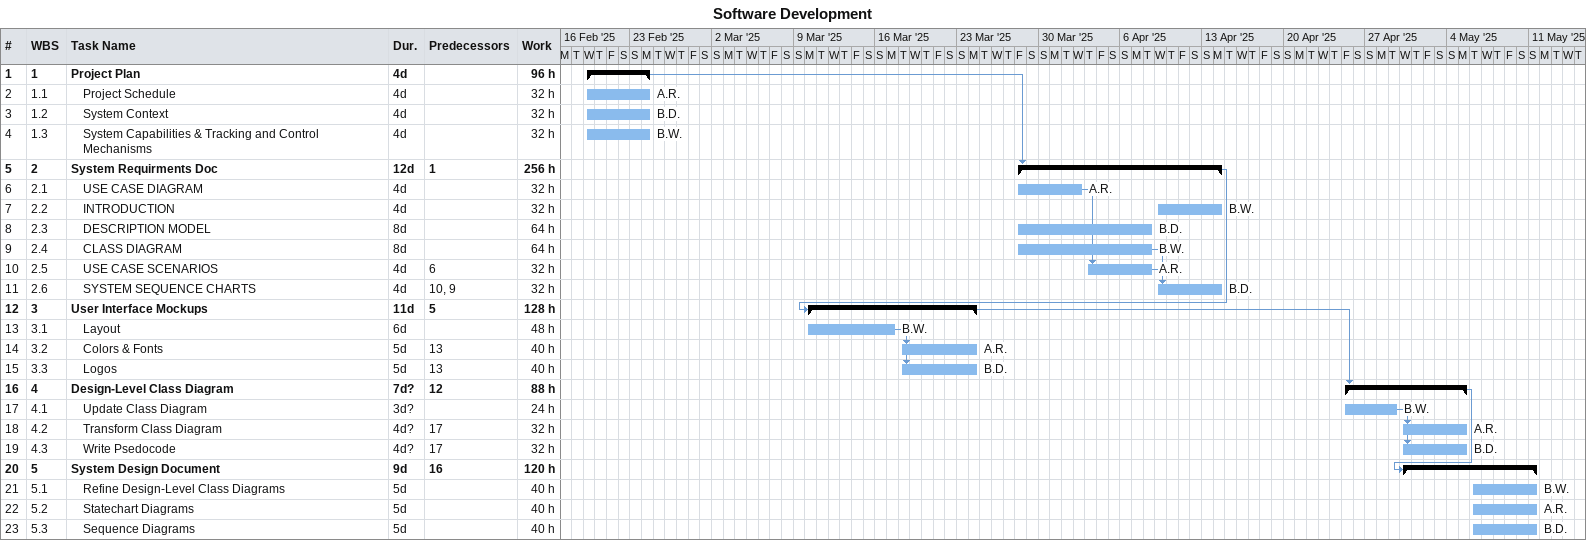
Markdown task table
Software Development

| ID | WBS | Task | Duration | Start | Finish | Predecessors | Resources | Work (h) |
|---|---|---|---|---|---|---|---|---|
| 1 | 1 | **Project Plan** | 4d | 2025-02-19 | 2025-02-24 |  |  | 96 |
| 2 | 1.1 | Project Schedule | 4d | 2025-02-19 | 2025-02-24 |  | A.R. | 32 |
| 3 | 1.2 | System Context | 4d | 2025-02-19 | 2025-02-24 |  | B.D. | 32 |
| 4 | 1.3 | System Capabilities & Tracking and Control Mechanisms | 4d | 2025-02-19 | 2025-02-24 |  | B.W. | 32 |
| 5 | 2 | **System Requirments Doc** | 12d | 2025-03-28 | 2025-04-14 | 1 |  | 256 |
| 6 | 2.1 | USE CASE DIAGRAM | 4d | 2025-03-28 | 2025-04-02 |  | A.R. | 32 |
| 7 | 2.2 | INTRODUCTION | 4d | 2025-04-09 | 2025-04-14 |  | B.W. | 32 |
| 8 | 2.3 | DESCRIPTION MODEL | 8d | 2025-03-28 | 2025-04-08 |  | B.D. | 64 |
| 9 | 2.4 | CLASS DIAGRAM | 8d | 2025-03-28 | 2025-04-08 |  | B.W. | 64 |
| 10 | 2.5 | USE CASE SCENARIOS | 4d | 2025-04-03 | 2025-04-08 | 6 | A.R. | 32 |
| 11 | 2.6 | SYSTEM SEQUENCE CHARTS | 4d | 2025-04-09 | 2025-04-14 | 10, 9 | B.D. | 32 |
| 12 | 3 | **User Interface Mockups** | 11d | 2025-03-10 | 2025-03-24 | 5 |  | 128 |
| 13 | 3.1 | Layout | 6d | 2025-03-10 | 2025-03-17 |  | B.W. | 48 |
| 14 | 3.2 | Colors & Fonts | 5d | 2025-03-18 | 2025-03-24 | 13 | A.R. | 40 |
| 15 | 3.3 | Logos | 5d | 2025-03-18 | 2025-03-24 | 13 | B.D. | 40 |
| 16 | 4 | **Design-Level Class Diagram** | 7d? | 2025-04-25 | 2025-05-05 | 12 |  | 88 |
| 17 | 4.1 | Update Class Diagram | 3d? | 2025-04-25 | 2025-04-29 |  | B.W. | 24 |
| 18 | 4.2 | Transform Class Diagram | 4d? | 2025-04-30 | 2025-05-05 | 17 | A.R. | 32 |
| 19 | 4.3 | Write Psedocode | 4d? | 2025-04-30 | 2025-05-05 | 17 | B.D. | 32 |
| 20 | 5 | **System Design Document** | 9d | 2025-04-30 | 2025-05-11 | 16 |  | 120 |
| 21 | 5.1 | Refine Design-Level Class Diagrams | 5d | 2025-05-06 | 2025-05-11 |  | B.W. | 40 |
| 22 | 5.2 | Statechart Diagrams | 5d | 2025-05-06 | 2025-05-11 |  | A.R. | 40 |
| 23 | 5.3 | Sequence Diagrams | 5d | 2025-05-06 | 2025-05-11 |  | B.D. | 40 |
